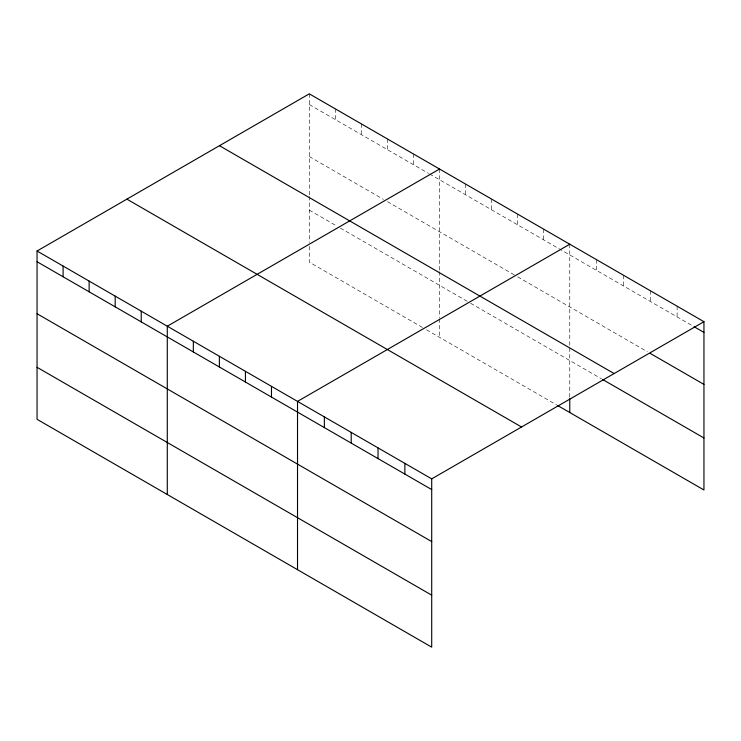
<?xml version="1.0" encoding="UTF-8"?>
<svg xmlns="http://www.w3.org/2000/svg" width="741" height="741" viewBox="0 0 741 741"><rect width="100%" height="100%" fill="white"/><g stroke="black" fill="none" stroke-linecap="round" stroke-linejoin="round"><path stroke-width="0.56" stroke-dasharray="3.71 2.78" d="M309.293 104.546L428.511 173.375M429.511 173.959L693.02 326.086M309.293 156.555L383.43 199.357M387.432 201.663L515.671 275.698M517.672 276.856L647.291 351.697M309.293 210.129L335.34 225.171M340.351 228.061L469.581 302.671M470.591 303.254L601.572 378.873M422.5 327.485L309.293 262.129L309.293 243.641M426.51 329.801L556.741 404.994M677.117 306.2L677.117 316.907M650.274 290.704L650.274 301.411M623.44 275.207L623.44 285.924M596.607 259.711L596.607 270.428M569.764 244.224L569.764 346.834M569.764 347.974L569.764 397.491M543.718 229.182L543.718 239.889M517.672 214.14L517.672 224.856M491.626 199.107L491.626 209.814M465.58 184.064L465.58 194.781M439.533 169.031L439.533 270.502M439.533 271.641L439.533 317.676M439.533 318.834L439.533 337.322M413.487 153.989L413.487 164.706M387.432 138.956L387.432 149.663M361.386 123.914L361.386 134.63M335.34 108.881L335.34 119.588M309.293 93.838L309.293 195.309M309.293 196.448L309.293 242.483"/><path stroke-width="1.11" d="M37.05 251.014L431.707 478.871L431.707 647.162L37.05 419.313L37.05 251.014L309.293 93.838L703.95 321.687L703.95 489.986L557.741 405.577M439.533 169.031L167.29 326.207L167.29 494.497M569.764 244.224L297.521 401.4L297.521 569.69M431.707 478.871L703.95 321.687M694.011 326.661L703.95 332.403M650.274 353.42L703.95 384.403M219.456 145.708L614.113 373.557M602.563 379.448L703.95 437.977M126.887 199.144L521.544 427.001M37.05 261.73L431.707 489.579M37.05 313.73L431.707 541.578M37.05 367.304L431.707 595.162M569.764 398.649L569.764 412.515M404.873 463.375L404.873 474.083M378.03 447.879L378.03 458.596M351.197 432.383L351.197 443.099M324.363 416.896L324.363 427.603M271.475 386.357L271.475 397.074M245.428 371.324L245.428 382.032M219.382 356.282L219.382 366.999M193.336 341.249L193.336 351.956M141.235 311.174L141.235 321.881M115.188 296.131L115.188 306.839M89.142 281.089L89.142 291.806M63.096 266.056L63.096 276.764"/></g></svg>
